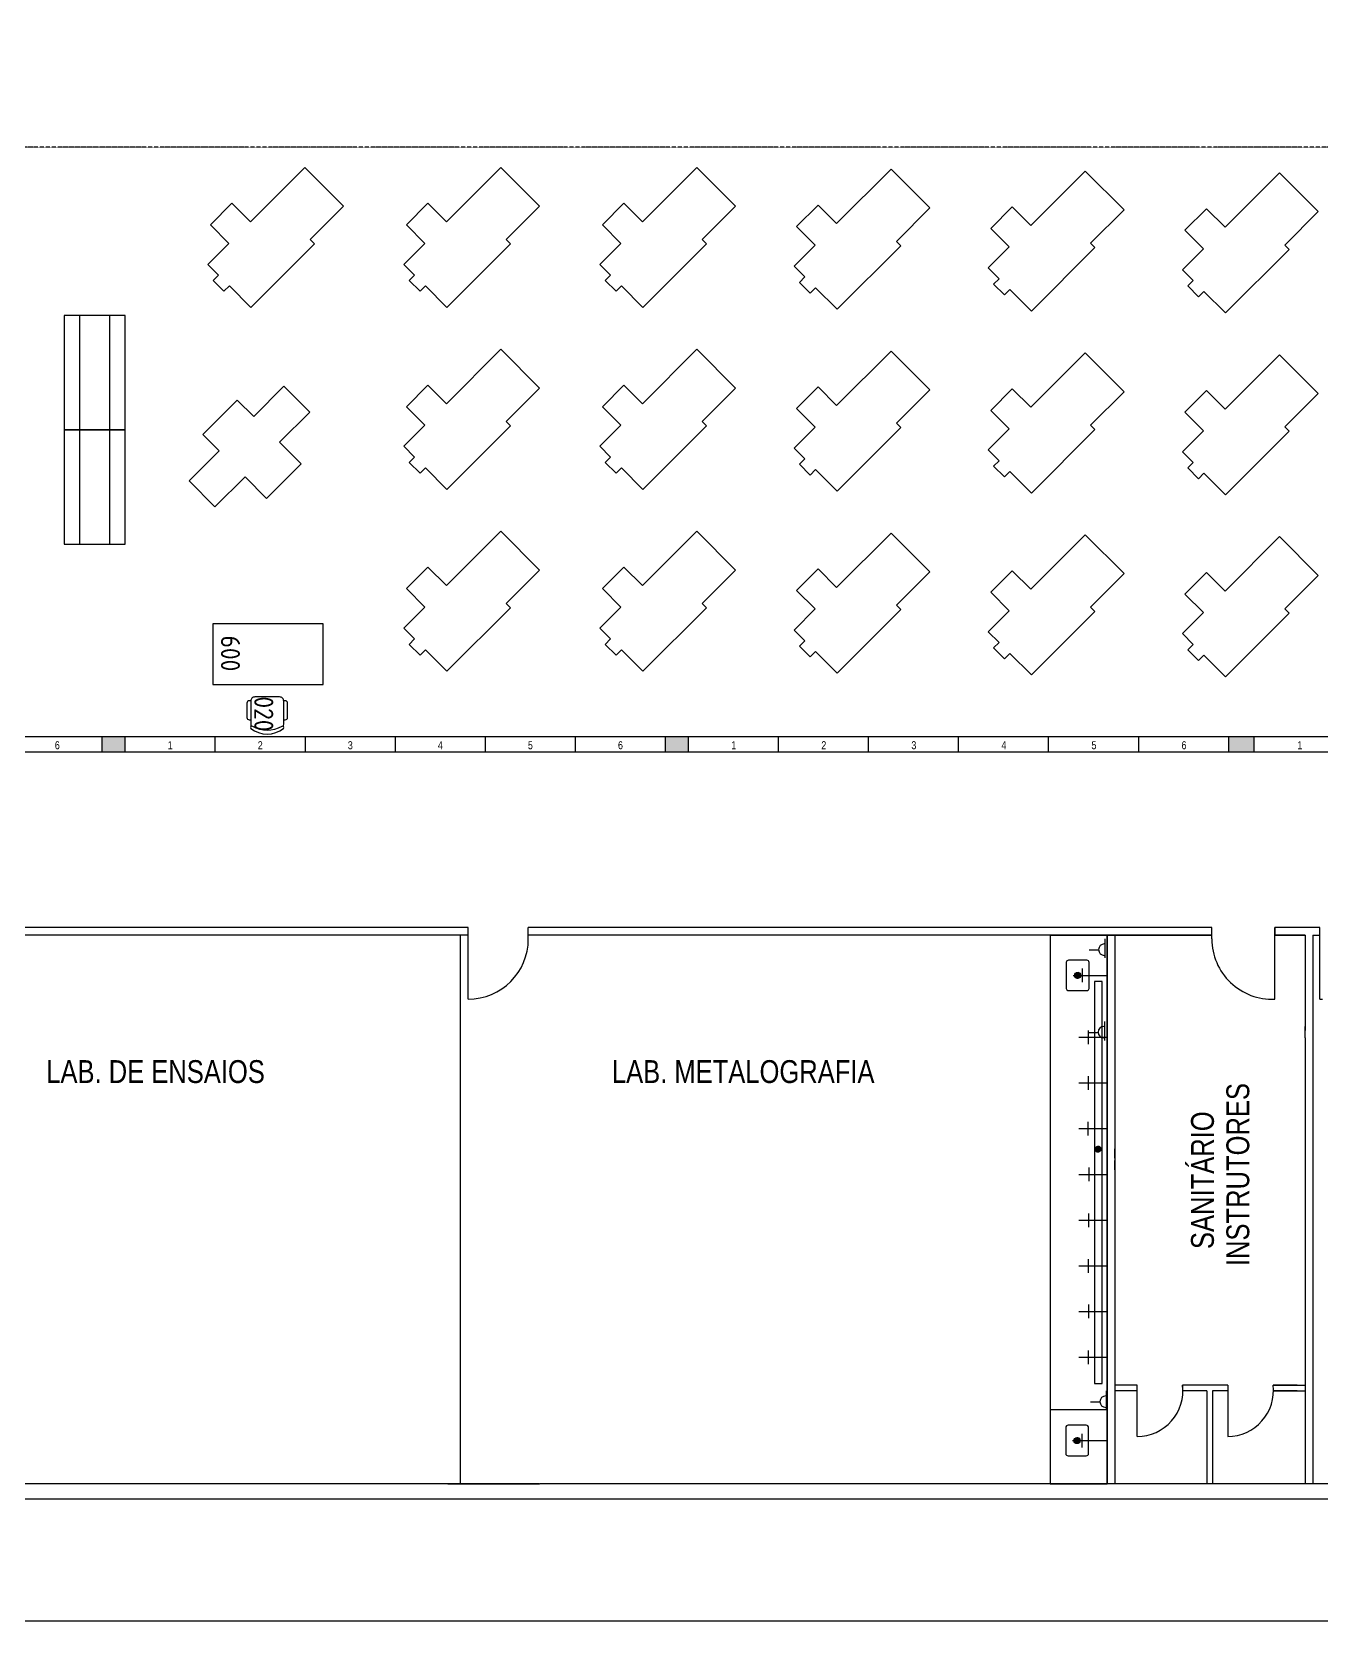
# Model space of a CAD drawing. Header units: millimetres. Extents: x 18768 to 1484868, y -11027 to 520152.
# Drawn here: x 934406 to 951332, y 136941 to 157798 of the extents above; entities that cross this region are included whole.
import ezdxf
from ezdxf.enums import TextEntityAlignment as Align

# ---------------------------------------------------------------- set-up
doc = ezdxf.new("R2010")
doc.units = ezdxf.units.MM
doc.linetypes.add('DIVIDE', pattern=[2.15, 1.5, -0.2, 0.05, -0.15, 0.05, -0.2])
for name, color, linetype in [('018', 4, 'Continuous'), ('L025-CONTORNO', 7, 'Continuous'), ('L025-IMAGIN', 1, 'DIVIDE'), ('L025-IMPLANTAÇÃO', 1, 'Continuous'), ('L025-TEXTO', 7, 'Continuous'), ('L035-ARRANJO-ADQUIRIR', 102, 'Continuous'), ('L035-TEXTO', 40, 'Continuous'), ('PAREDES', 7, 'Continuous')]:
    doc.layers.add(name, color=color, linetype=linetype)
doc.layers.add('L035-DEMOLIÇÃO', color=40, linetype='Continuous', plot=False)
doc.styles.add('ISO-CP--25', font='isocp.shx', dxfattribs={"height": 250})
doc.styles.get("Standard").update_dxf_attribs({"font": 'arial.ttf'})

# ---------------------------------------------------------------- blocks, each defined once
blk = doc.blocks.new('BL_SENAI_id9320210400')
at = {"layer": 'L035-ARRANJO-ADQUIRIR', "color": 0}
for points in [[(-690, 550, -0.290756), (-310, 550, 0.829608), (-284, 579, 0.333333), (-716, 579, 0.829608), (-690, 550)], [(-717, 464), (-737, 464, 0.414214), (-767, 434), (-767, 244, 0.414214), (-737, 214), (-717, 214)], [(-710, 550, 0.129448), (-717, 523), (-717, 219, 0.414214), (-663, 164), (-338, 164, 0.414214), (-284, 219), (-284, 525, 0.120944), (-290, 550)], [(-284, 214), (-264, 214, 0.414214), (-234, 244), (-234, 434, 0.414214), (-264, 464), (-284, 464)]]:
    blk.add_lwpolyline(points, format="xyb", dxfattribs=at)
at = {"layer": 'L025-TEXTO', "style": 'ISO-CP--25'}
blk.add_attdef('rmp_mt_codmaterial', (15, 15), '', height=40, dxfattribs=at)
at = {"layer": 'L025-TEXTO', "style": 'ISO-CP--25', "flags": 1}
for tag in ['rmp_mt_nomeunid', 'rmp_mt_potencia', 'rmp_mt_cod']:
    blk.add_attdef(tag, (15, 15), '', height=40, dxfattribs=at)
blk = doc.blocks.new('BL_SENAI_id9320220810')
at = {"layer": 'L025-CONTORNO', "color": 0}
blk.add_lwpolyline([(-688, 238), (112, 238), (112, 1688), (-688, 1688)], close=True, dxfattribs=at)
at = {"layer": 'L025-TEXTO', "style": 'ISO-CP--25'}
blk.add_attdef('rmp_mt_codmaterial', (15, 15), '', height=40, dxfattribs=at)
at = {"layer": 'L025-TEXTO', "style": 'ISO-CP--25', "flags": 1}
for tag in ['rmp_mt_nomeunid', 'rmp_mt_potencia', 'rmp_mt_cod']:
    blk.add_attdef(tag, (15, 15), '', height=40, dxfattribs=at)

msp = doc.modelspace()

# ---------------------------------------------------------------- hatches: boundary and pattern name
h = msp.add_hatch(color=1)
h.dxf.hatch_style = 1
h.paths.add_polyline_path([(950453.403, 148544.6), (950113.403, 148544.6), (950113.403, 148344.6), (950453.403, 148344.6)])
h.paths.add_polyline_path([(943021.403, 148544.6), (942721.403, 148544.6), (942721.403, 148344.6), (943021.403, 148344.6)])
h.paths.add_polyline_path([(935629.403, 148544.6), (935324.403, 148544.6), (935324.403, 148344.6), (935629.403, 148344.6)])
h.paths.add_polyline_path([(928232.403, 148544.6), (927932.403, 148544.6), (927932.403, 148344.6), (928232.403, 148344.6)])
h.paths.add_polyline_path([(920840.403, 148544.6), (920540.403, 148544.6), (920540.403, 148344.6), (920840.403, 148344.6)])
at = {"layer": 'L025-IMPLANTAÇÃO', "linetype": 'Continuous'}
h = msp.add_hatch(dxfattribs=at)
h.set_pattern_fill('ANSI31', color=256, scale=16, angle=630, style=0)
h.set_pattern_definition([(315, (871648.6867, 231118.3309), (1.414213562, 1.414213562), [])])
h.paths.add_polyline_path([(948175.263, 145415.366, 0.414213562), (948135.263, 145455.366, 0.414213562), (948095.263, 145415.366)])
h.paths.add_polyline_path([(948135.263, 145375.366, 0.414213562), (948175.263, 145415.366), (948095.263, 145415.366, 0.414213562)])
h = msp.add_hatch(dxfattribs=at)
h.set_pattern_fill('ANSI31', color=256, scale=16, angle=630, style=0)
h.set_pattern_definition([(315, (871915.769, 228838.608), (1.414213562, 1.414213562), [])])
h.paths.add_polyline_path([(948442.346, 143135.643, 0.414213562), (948402.346, 143175.643, 0.414213562), (948362.346, 143135.643)])
h.paths.add_polyline_path([(948402.346, 143095.643, 0.414213562), (948442.346, 143135.643), (948362.346, 143135.643, 0.414213562)])
h = msp.add_hatch(dxfattribs=at)
h.set_pattern_fill('ANSI31', color=256, scale=16, angle=630, style=0)
h.set_pattern_definition([(315, (871641.2734, 225014.151), (1.414213562, 1.414213562), [])])
h.paths.add_polyline_path([(948167.85, 139311.186, 0.414213562), (948127.85, 139351.186, 0.414213562), (948087.85, 139311.186)])
h.paths.add_polyline_path([(948127.85, 139271.186, 0.414213562), (948167.85, 139311.186), (948087.85, 139311.186, 0.414213562)])

# ---------------------------------------------------------------- linework, layer by layer
for p, q in [((936788.093, 154534.296), (936929.514, 154392.875)), ((939360.956, 154534.296), (939502.378, 154392.875)), ((941933.82, 154534.296), (942075.241, 154392.875)), ((944482.884, 154510.497), (944624.305, 154369.076)), ((947031.948, 154486.698), (947173.369, 154345.276)), ((949581.012, 154462.898), (949722.433, 154321.477)), ((935031.47, 154074.293), (935031.47, 152574.293)), ((935431.47, 152574.293), (935431.47, 154074.293)), ((935031.47, 152574.293), (935031.47, 151074.293)), ((935431.47, 151074.293), (935431.47, 152574.293)), ((939360.956, 152147.043), (939502.378, 152005.621)), ((941933.82, 152147.043), (942075.241, 152005.621)), ((944482.884, 152123.243), (944624.305, 151981.822)), ((947031.948, 152099.444), (947173.369, 151958.023)), ((949581.012, 152075.645), (949722.433, 151934.223)), ((939360.956, 149759.789), (939502.378, 149618.368)), ((941933.82, 149759.789), (942075.241, 149618.368)), ((944482.884, 149735.99), (944624.305, 149594.568)), ((947031.948, 149712.19), (947173.369, 149570.769)), ((949581.012, 149688.391), (949722.433, 149546.969)), ((940924.266, 145893.6), (940924.266, 146043.6))]:
    msp.add_line(p, q)
at = {"color": 1}
for p, q in [((935324.403, 148544.6), (935324.403, 148344.6)), ((935629.403, 148544.6), (935629.403, 148344.6)), ((936811.403, 148544.6), (936811.403, 148344.6)), ((937993.403, 148544.6), (937993.403, 148344.6)), ((939175.403, 148544.6), (939175.403, 148344.6)), ((940357.403, 148544.6), (940357.403, 148344.6)), ((940357.403, 148544.6), (940357.403, 148344.6)), ((940357.403, 148544.6), (940357.403, 148344.6)), ((941539.403, 148544.6), (941539.403, 148344.6)), ((942721.403, 148544.6), (942721.403, 148344.6)), ((943021.403, 148544.6), (943021.403, 148344.6)), ((944203.403, 148544.6), (944203.403, 148344.6)), ((945385.403, 148544.6), (945385.403, 148344.6)), ((946567.403, 148544.6), (946567.403, 148344.6)), ((947749.403, 148544.6), (947749.403, 148344.6)), ((947749.403, 148544.6), (947749.403, 148344.6)), ((947749.403, 148544.6), (947749.403, 148344.6)), ((948931.403, 148544.6), (948931.403, 148344.6)), ((950113.403, 148544.6), (950113.403, 148344.6)), ((950453.403, 148344.6), (950453.403, 148544.6))]:
    msp.add_line(p, q, dxfattribs=at)
for points in [[(938060.885, 155071.698), (938499.291, 155510.104), (937990.175, 156019.221), (937276.214, 155305.26), (937033.07, 155548.403), (936750.228, 155265.56), (936993.371, 155022.417)], [(940633.749, 155071.698), (941072.155, 155510.104), (940563.038, 156019.221), (939849.077, 155305.26), (939605.934, 155548.403), (939323.091, 155265.56), (939566.234, 155022.417)], [(943206.612, 155071.698), (943645.018, 155510.104), (943135.901, 156019.221), (942421.94, 155305.26), (942178.797, 155548.403), (941895.954, 155265.56), (942139.098, 155022.417)], [(945755.676, 155047.898), (946194.082, 155486.304), (945684.965, 155995.421), (944971.004, 155281.46), (944727.861, 155524.604), (944445.018, 155241.761), (944688.162, 154998.618)], [(948304.74, 155024.099), (948743.146, 155462.505), (948234.029, 155971.622), (947520.068, 155257.661), (947276.925, 155500.804), (946994.082, 155217.961), (947237.226, 154974.818)], [(950853.804, 155000.299), (951292.21, 155438.706), (950783.093, 155947.822), (950069.132, 155233.861), (949825.989, 155477.005), (949543.146, 155194.162), (949786.29, 154951.019)], [(936993.371, 155022.417), (936717.382, 154746.429), (936858.804, 154605.007), (936788.093, 154534.296)], [(938060.885, 155071.698), (938117.454, 155015.129), (937283.068, 154180.743), (937000.225, 154463.586), (936929.514, 154392.875)], [(939566.234, 155022.417), (939290.246, 154746.429), (939431.667, 154605.007), (939360.956, 154534.296)], [(940633.749, 155071.698), (940690.317, 155015.129), (939855.931, 154180.743), (939573.088, 154463.586), (939502.378, 154392.875)], [(942139.098, 155022.417), (941863.109, 154746.429), (942004.531, 154605.007), (941933.82, 154534.296)], [(943206.612, 155071.698), (943263.181, 155015.129), (942428.795, 154180.743), (942145.952, 154463.586), (942075.241, 154392.875)], [(944688.162, 154998.618), (944412.173, 154722.629), (944553.594, 154581.208), (944482.884, 154510.497)], [(945755.676, 155047.898), (945812.245, 154991.33), (944977.859, 154156.944), (944695.016, 154439.786), (944624.305, 154369.076)], [(947237.226, 154974.818), (946961.237, 154698.83), (947102.658, 154557.408), (947031.948, 154486.698)], [(948304.74, 155024.099), (948361.309, 154967.53), (947526.923, 154133.144), (947244.08, 154415.987), (947173.369, 154345.276)], [(950853.804, 155000.299), (950910.372, 154943.731), (950075.986, 154109.345), (949793.144, 154392.188), (949722.433, 154321.477)], [(949786.29, 154951.019), (949510.301, 154675.03), (949651.722, 154533.609), (949581.012, 154462.898)], [(940633.749, 152684.444), (941072.155, 153122.85), (940563.038, 153631.967), (939849.077, 152918.006), (939605.934, 153161.149), (939323.091, 152878.307), (939566.234, 152635.163)], [(943206.612, 152684.444), (943645.018, 153122.85), (943135.901, 153631.967), (942421.94, 152918.006), (942178.797, 153161.149), (941895.954, 152878.307), (942139.098, 152635.163)], [(945755.676, 152660.644), (946194.082, 153099.051), (945684.965, 153608.168), (944971.004, 152894.207), (944727.861, 153137.35), (944445.018, 152854.507), (944688.162, 152611.364)], [(948304.74, 152636.845), (948743.146, 153075.251), (948234.029, 153584.368), (947520.068, 152870.407), (947276.925, 153113.55), (946994.082, 152830.708), (947237.226, 152587.564)], [(950853.804, 152613.046), (951292.21, 153051.452), (950783.093, 153560.569), (950069.132, 152846.608), (949825.989, 153089.751), (949543.146, 152806.908), (949786.29, 152563.765)], [(940633.749, 152684.444), (940690.317, 152627.875), (939855.931, 151793.489), (939573.088, 152076.332), (939502.378, 152005.621)], [(943206.612, 152684.444), (943263.181, 152627.875), (942428.795, 151793.489), (942145.952, 152076.332), (942075.241, 152005.621)], [(939566.234, 152635.163), (939290.246, 152359.175), (939431.667, 152217.753), (939360.956, 152147.043)], [(942139.098, 152635.163), (941863.109, 152359.175), (942004.531, 152217.753), (941933.82, 152147.043)], [(944688.162, 152611.364), (944412.173, 152335.375), (944553.594, 152193.954), (944482.884, 152123.243)], [(945755.676, 152660.644), (945812.245, 152604.076), (944977.859, 151769.69), (944695.016, 152052.533), (944624.305, 151981.822)], [(947237.226, 152587.564), (946961.237, 152311.576), (947102.658, 152170.155), (947031.948, 152099.444)], [(948304.74, 152636.845), (948361.309, 152580.277), (947526.923, 151745.891), (947244.08, 152028.733), (947173.369, 151958.023)], [(949786.29, 152563.765), (949510.301, 152287.777), (949651.722, 152146.355), (949581.012, 152075.645)], [(950853.804, 152613.046), (950910.372, 152556.477), (950075.986, 151722.091), (949793.144, 152004.934), (949722.433, 151934.223)], [(940633.749, 150297.19), (941072.155, 150735.596), (940563.038, 151244.713), (939849.077, 150530.752), (939605.934, 150773.896), (939323.091, 150491.053), (939566.234, 150247.91)], [(943206.612, 150297.19), (943645.018, 150735.596), (943135.901, 151244.713), (942421.94, 150530.752), (942178.797, 150773.896), (941895.954, 150491.053), (942139.098, 150247.91)], [(945755.676, 150273.391), (946194.082, 150711.797), (945684.965, 151220.914), (944971.004, 150506.953), (944727.861, 150750.096), (944445.018, 150467.253), (944688.162, 150224.11)], [(948304.74, 150249.591), (948743.146, 150687.998), (948234.029, 151197.114), (947520.068, 150483.153), (947276.925, 150726.297), (946994.082, 150443.454), (947237.226, 150200.311)], [(950853.804, 150225.792), (951292.21, 150664.198), (950783.093, 151173.315), (950069.132, 150459.354), (949825.989, 150702.497), (949543.146, 150419.655), (949786.29, 150176.511)], [(939566.234, 150247.91), (939290.246, 149971.921), (939431.667, 149830.5), (939360.956, 149759.789)], [(940633.749, 150297.19), (940690.317, 150240.622), (939855.931, 149406.236), (939573.088, 149689.078), (939502.378, 149618.368)], [(942139.098, 150247.91), (941863.109, 149971.921), (942004.531, 149830.5), (941933.82, 149759.789)], [(943206.612, 150297.19), (943263.181, 150240.622), (942428.795, 149406.236), (942145.952, 149689.078), (942075.241, 149618.368)], [(944688.162, 150224.11), (944412.173, 149948.122), (944553.594, 149806.7), (944482.884, 149735.99)], [(945755.676, 150273.391), (945812.245, 150216.822), (944977.859, 149382.436), (944695.016, 149665.279), (944624.305, 149594.568)], [(947237.226, 150200.311), (946961.237, 149924.322), (947102.658, 149782.901), (947031.948, 149712.19)], [(948304.74, 150249.591), (948361.309, 150193.023), (947526.923, 149358.637), (947244.08, 149641.48), (947173.369, 149570.769)], [(949786.29, 150176.511), (949510.301, 149900.523), (949651.722, 149759.101), (949581.012, 149688.391)], [(950853.804, 150225.792), (950910.372, 150169.223), (950075.986, 149334.837), (949793.144, 149617.68), (949722.433, 149546.969)]]:
    msp.add_lwpolyline(points)
for points in [[(935631.47, 152574.293), (935631.47, 154074.293), (934831.47, 154074.293), (934831.47, 152574.293)], [(937206.26, 151958.953), (937489.103, 151676.11), (937941.651, 152128.659), (937658.809, 152411.501), (938054.788, 152807.481), (937715.377, 153146.892), (937319.399, 152750.911), (937104.439, 152965.871), (936651.893, 152513.32), (936866.853, 152298.36), (936472.959, 151904.462), (936810.28, 151562.973)], [(935631.47, 151074.293), (935631.47, 152574.293), (934831.47, 152574.293), (934831.47, 151074.293)]]:
    msp.add_lwpolyline(points, close=True)
at = {"layer": '018'}
for p, q in [((948491.144, 145895.204), (948491.144, 145645.204)), ((948284.174, 145750.754), (948409.174, 145750.754)), ((948486.019, 144812.478), (948486.019, 144562.478)), ((948279.049, 144668.028), (948404.049, 144668.028)), ((948509.463, 139963.144), (948509.463, 139713.144)), ((948302.493, 139818.694), (948427.493, 139818.694))]:
    msp.add_line(p, q, dxfattribs=at)
for centre in [(948484.174, 145753.956), (948479.049, 144671.229), (948502.493, 139821.896)]:
    msp.add_arc(centre, 75, 90, 270, dxfattribs=at)
at = {"layer": 'DEFPOINTS'}
for p, q in [((950721.825, 146043.6), (950721.825, 145944.6)), ((951314.366, 146043.6), (950721.825, 146043.6)), ((950721.825, 145944.6), (951121.825, 145944.6)), ((951220.825, 145944.6), (951314.366, 145944.6)), ((951314.366, 145103.6), (951349.366, 145103.6)), ((948622.536, 144595.6), (948622.536, 144595.6)), ((948622.536, 144595.6), (948622.536, 144595.6)), ((948622.536, 144595.6), (948622.536, 144595.6)), ((948622.536, 144595.6), (948622.536, 144595.6)), ((948622.536, 144595.6), (948622.536, 143895.6)), ((951120.981, 144596.354), (951120.981, 144746.354)), ((948622.438, 143017.786), (948622.438, 143137.786)), ((948622.438, 142865.61), (948622.438, 142985.61)), ((948916.492, 140040.539), (948622.536, 140040.539)), ((948916.492, 139965.539), (948622.536, 139965.539)), ((950699.287, 140040.539), (951121.825, 140040.539)), ((950703.992, 139965.539), (951121.825, 139965.539)), ((939869.815, 138744.6), (941069.815, 138744.6)), ((939869.815, 138744.6), (941069.815, 138744.6))]:
    msp.add_line(p, q, dxfattribs=at)
at = {"layer": 'L025-IMAGIN'}
msp.add_line((952739.403, 156284.6), (918069.403, 156284.6), dxfattribs=at)
at = {"layer": 'L025-IMPLANTAÇÃO', "linetype": 'Continuous'}
for p, q in [((947771.518, 145944.6), (949896.825, 145944.6)), ((947773.536, 145944.6), (947773.536, 138744.6)), ((948075.949, 145415.769), (948530.949, 145415.769)), ((948195.949, 145505.769), (948195.949, 145325.769)), ((948151.301, 144605.117), (948511.301, 144605.117)), ((948271.301, 144692.71), (948271.301, 144512.71)), ((948151.301, 144005.117), (948511.301, 144005.117)), ((948271.301, 144092.71), (948271.301, 143912.71)), ((948151.301, 143405.117), (948511.301, 143405.117)), ((948268.12, 143492.71), (948268.12, 143312.71)), ((948280.842, 142895.15), (948280.842, 142715.15)), ((948151.301, 142805.117), (948511.301, 142805.117)), ((948277.662, 142291.339), (948277.662, 142111.339)), ((948151.301, 142205.117), (948511.301, 142205.117)), ((948274.481, 141692.71), (948274.481, 141512.71)), ((948151.301, 141605.117), (948511.301, 141605.117)), ((948151.301, 141005.117), (948511.301, 141005.117)), ((948277.662, 141095.785), (948277.662, 140915.785)), ((948151.301, 140405.117), (948511.301, 140405.117)), ((948271.301, 140492.71), (948271.301, 140312.71)), ((947773.536, 139720.643), (948523.536, 139720.643)), ((948188.536, 139401.59), (948188.536, 139221.59)), ((948068.536, 139311.59), (948523.536, 139311.59))]:
    msp.add_line(p, q, dxfattribs=at)
for points in [[(947985.949, 145585.769), (947985.949, 145245.769, 0.414213562), (948015.949, 145215.769), (948255.949, 145215.769, 0.414213562), (948285.949, 145245.769), (948285.949, 145585.769, 0.414213562), (948255.949, 145615.769), (948015.949, 145615.769, 0.414213562)], [(947978.536, 139481.59), (947978.536, 139141.59, 0.414213562), (948008.536, 139111.59), (948248.536, 139111.59, 0.414213562), (948278.536, 139141.59), (948278.536, 139481.59, 0.414213562), (948248.536, 139511.59), (948008.536, 139511.59, 0.414213562)]]:
    msp.add_lwpolyline(points, format="xyb", close=True, dxfattribs=at)
for points in [[(948355.496, 145335.643), (948355.496, 140060.643), (948455.496, 140060.643), (948455.496, 145335.643)], [(948523.536, 138744.6), (947773.536, 138744.6), (947773.536, 138744.6), (948523.536, 138744.6)]]:
    msp.add_lwpolyline(points, close=True, dxfattribs=at)
for centre in [(948135.263, 145415.366), (948402.346, 143135.643), (948127.85, 139311.186)]:
    msp.add_circle(centre, 40, dxfattribs=at)
at = {"layer": 'L035-DEMOLIÇÃO', "linetype": 'ByBlock', "lineweight": -2}
msp.add_lwpolyline([(973855.809, 136941.079), (881957.529, 136941.079), (881957.529, 174469.673), (973855.809, 174469.673)], close=True, dxfattribs=at)
at = {"layer": 'PAREDES'}
for p, q in [((953369.403, 148544.6), (917879.403, 148544.6)), ((953389.403, 148544.6), (917899.403, 148544.6)), ((953369.403, 148344.6), (917879.403, 148344.6)), ((953369.403, 148344.6), (917879.403, 148344.6)), ((953369.403, 148344.6), (917879.403, 148344.6)), ((953389.403, 148344.6), (918069.403, 148344.6)), ((940134.266, 146043.6), (933424.266, 146043.6)), ((940134.266, 145103.6), (940134.266, 146043.6)), ((949896.825, 146043.6), (940924.266, 146043.6)), ((949896.825, 145893.6), (949896.825, 146043.6)), ((950721.825, 145104.375), (950721.825, 146043.6)), ((951171.114, 146043.6), (950721.825, 146043.6)), ((951171.114, 146043.6), (950721.825, 146043.6)), ((951314.366, 145103.6), (951314.366, 146043.6)), ((940134.266, 145944.6), (933424.266, 145944.6)), ((940028.274, 145944.6), (940028.274, 138754.753)), ((949896.825, 145944.6), (940924.266, 145944.6)), ((948521.518, 145944.6), (948523.536, 144694.6)), ((948523.536, 138744.6), (948521.518, 145944.6)), ((948622.536, 145944.6), (948622.536, 138744.6)), ((951121.825, 145944.6), (950721.825, 145944.6)), ((951121.825, 145944.6), (950721.825, 145944.6)), ((951121.825, 145944.6), (951121.825, 144694.6)), ((951220.825, 145944.6), (951220.825, 138744.6)), ((948523.536, 144694.6), (948523.536, 138744.6)), ((951121.825, 144595.6), (951121.825, 138744.6)), ((948916.492, 140040.539), (948716.492, 140040.539)), ((948916.492, 139965.539), (948716.492, 139965.539)), ((948916.492, 139365.539), (948916.492, 140040.539)), ((950103.992, 140040.539), (949511.787, 140040.539)), ((949516.492, 139965.539), (949516.492, 140040.539)), ((949828.992, 139965.539), (949516.492, 139965.539)), ((949828.992, 139965.539), (949828.992, 138744.6)), ((949903.992, 139965.539), (949903.992, 138744.6)), ((950103.992, 139965.539), (949903.992, 139965.539)), ((950103.992, 140040.539), (950103.992, 139365.539)), ((951016.492, 140040.539), (950699.287, 140040.539)), ((951016.492, 139965.539), (950703.992, 139965.539)), ((941062.167, 138744.6), (918128.403, 138744.6)), ((958019.403, 138744.6), (941069.815, 138744.6)), ((941062.167, 138544.6), (917954.403, 138544.6)), ((958019.403, 138544.6), (941062.167, 138544.6))]:
    msp.add_line(p, q, dxfattribs=at)
for centre, radius, start, end in [((940134.266, 145893.6), 790, 270, 0), ((950686.825, 145893.6), 790, 180, 272.5392518), ((948916.492, 139965.539), 600, 270, 7.1807558), ((950103.992, 139965.539), 600, 270, 7.1807558)]:
    msp.add_arc(centre, radius, start, end, dxfattribs=at)

# ---------------------------------------------------------------- block references
at = {"layer": 'L035-ARRANJO-ADQUIRIR'}
ref = msp.add_blockref('BL_SENAI_id9320220810', (936544.014, 149343.122), dxfattribs=dict(at, rotation=270))
ref.add_attrib('rmp_mt_codmaterial', '009', dxfattribs={"layer": 'L025-TEXTO', "height": 250, "rotation": 90, "style": 'ISO-CP--25'}).set_placement((937139.191, 149642.077), align=Align.CENTER)
ref = msp.add_blockref('BL_SENAI_id9320210400', (936996.533, 149234.218), dxfattribs=dict(at, rotation=180))
ref.add_attrib('rmp_mt_codmaterial', '020', dxfattribs={"layer": 'L025-TEXTO', "height": 250, "rotation": 270, "style": 'ISO-CP--25'}).set_placement((937451.963, 148846.656), align=Align.MIDDLE)

# ---------------------------------------------------------------- texts
at = {"layer": 'L035-TEXTO', "width": 0.8}
for s, height, p in [('6', 105, (934708.929, 148383.884)), ('1', 105, (936190.929, 148383.884)), ('2', 105, (937372.929, 148383.884)), ('3', 105, (938554.929, 148383.884)), ('4', 105, (939736.929, 148383.884)), ('5', 105, (940918.929, 148383.884)), ('6', 105, (942100.929, 148383.884)), ('1', 105, (943587.929, 148383.884)), ('2', 105, (944769.929, 148383.884)), ('3', 105, (945951.929, 148383.884)), ('4', 105, (947133.929, 148383.884)), ('5', 105, (948315.929, 148383.884)), ('6', 105, (949497.929, 148383.884)), ('1', 105, (951019.929, 148383.884)), ('LAB. DE ENSAIOS', 300, (934596.39, 144003.641)), ('LAB. METALOGRAFIA', 300, (942021.536, 144003.641))]:
    msp.add_text(s, height=height, dxfattribs=at).set_placement(p)
for s, p in [('INSTRUTORES', (950387.203, 141600.863)), ('SANITÁRIO', (949922.957, 141825.103))]:
    msp.add_text(s, height=300, rotation=90, dxfattribs=at).set_placement(p)

doc.saveas('drawing.dxf')
